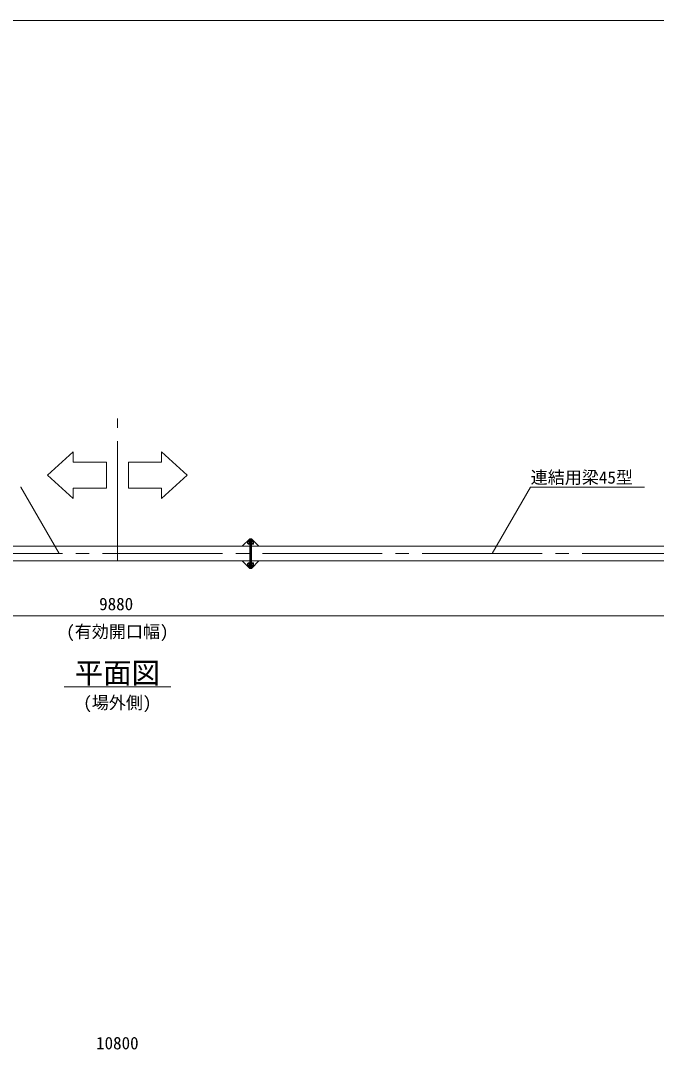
# Model space of a CAD drawing. Units: millimetres, scale not verified. Extents: x -12090 to 12090, y -18325 to 18325.
# Drawn here: x -4704 to -408, y -8638 to -1675 of the extents above; entities that cross this region are included whole.
import ezdxf
from ezdxf.enums import TextEntityAlignment as Align

# ---------------------------------------------------------------- set-up
doc = ezdxf.new("R2010")
doc.units = ezdxf.units.MM
doc.header["$LTSCALE"] = 90
doc.linetypes.add('CHAIN2', pattern=[12, 9, -1, 1, -1])
for name, color, linetype, lineweight in [('0-6_ﾎﾞﾙﾄ類', 134, 'Continuous', 18), ('0-A_図面枠', 134, 'Continuous', 18), ('0-B_寸法', 134, 'Continuous', 18), ('1-3_中間梁18', 134, 'Continuous', 18), ('1-6_通芯', 134, 'CHAIN2', 18), ('1-B_文字', 134, 'Continuous', 18), ('1-D_連結用梁45', 134, 'Continuous', 18)]:
    doc.layers.add(name, color=color, linetype=linetype, lineweight=lineweight)
doc.styles.add('ＭＳ ゴシック', font='')
doc.styles.get('ＭＳ ゴシック').set_extended_font_data('MS Gothic')

msp = doc.modelspace()

# ---------------------------------------------------------------- linework, layer by layer
at = {"layer": '0-6_ﾎﾞﾙﾄ類'}
for p, q in [((-3168.89, -5193), (-3170.89, -5195)), ((-3170.89, -5205), (-3170.89, -5195)), ((-3168.89, -5207), (-3170.89, -5205)), ((-3167.5, -5194.2), (-3170.1, -5194.2)), ((-3167.5, -5205.8), (-3170.1, -5205.8)), ((-3168.89, -5207), (-3168.89, -5193)), ((-3167.5, -5193), (-3168.89, -5193)), ((-3167.5, -5207), (-3168.89, -5207)), ((-3167.5, -5189.5), (-3165.87, -5187.88)), ((-3167.5, -5210.5), (-3167.5, -5189.5)), ((-3167.5, -5210.5), (-3165.87, -5212.12)), ((-3165.87, -5193.94), (-3158.5, -5193.94)), ((-3165.87, -5206.06), (-3158.5, -5206.06)), ((-3138.89, -5199.19), (-3141.89, -5200)), ((-3138.89, -5200), (-3141.89, -5200.8)), ((-3131.51, -5193.94), (-3138.89, -5193.94)), ((-3131.51, -5206.06), (-3138.89, -5206.06)), ((-3129.89, -5210.5), (-3131.51, -5212.12)), ((-3168.89, -5343), (-3170.89, -5345)), ((-3170.89, -5355), (-3170.89, -5345)), ((-3168.89, -5357), (-3170.89, -5355)), ((-3167.5, -5344.2), (-3170.1, -5344.2)), ((-3167.5, -5355.8), (-3170.1, -5355.8)), ((-3168.89, -5357), (-3168.89, -5343)), ((-3167.5, -5343), (-3168.89, -5343)), ((-3167.5, -5357), (-3168.89, -5357)), ((-3167.5, -5339.5), (-3165.87, -5337.87)), ((-3167.5, -5360.5), (-3167.5, -5339.5)), ((-3167.5, -5360.5), (-3165.87, -5362.13)), ((-3165.87, -5343.94), (-3158.5, -5343.94)), ((-3165.87, -5356.06), (-3158.5, -5356.06)), ((-3138.89, -5349.19), (-3141.89, -5350)), ((-3138.89, -5350), (-3141.89, -5350.81)), ((-3131.51, -5343.94), (-3138.89, -5343.94)), ((-3131.51, -5356.06), (-3138.89, -5356.06)), ((-3129.89, -5360.5), (-3131.51, -5362.13))]:
    msp.add_line(p, q, dxfattribs=at)
for points in [[(-3165.87, -5187.88), (-3158.5, -5187.88), (-3158.5, -5212.12), (-3165.87, -5212.12)], [(-3131.51, -5187.88), (-3138.89, -5187.88), (-3138.89, -5212.12), (-3131.51, -5212.12)], [(-3129.89, -5210.5), (-3129.89, -5189.5), (-3131.51, -5187.88)], [(-3165.87, -5337.87), (-3158.5, -5337.87), (-3158.5, -5362.13), (-3165.87, -5362.13)], [(-3131.51, -5337.87), (-3138.89, -5337.87), (-3138.89, -5362.13), (-3131.51, -5362.13)], [(-3129.89, -5360.5), (-3129.89, -5339.5), (-3131.51, -5337.87)]]:
    msp.add_lwpolyline(points, dxfattribs=at)
for points in [[(-3158.5, -5211), (-3158.5, -5189), (-3156.19, -5189), (-3156.19, -5211)], [(-3141.89, -5189), (-3141.89, -5211), (-3144.19, -5211), (-3144.19, -5189)], [(-3141.89, -5188.65), (-3141.89, -5211.35), (-3138.89, -5211.35), (-3138.89, -5188.65)], [(-3158.5, -5361), (-3158.5, -5339), (-3156.19, -5339), (-3156.19, -5361)], [(-3141.89, -5339), (-3141.89, -5361), (-3144.19, -5361), (-3144.19, -5339)], [(-3141.89, -5338.65), (-3141.89, -5361.35), (-3138.89, -5361.35), (-3138.89, -5338.65)]]:
    msp.add_lwpolyline(points, close=True, dxfattribs=at)
for centre, radius, start, end in [((-3155.37, -5200), 12.12, 150, 210), ((-3162.83, -5190.9), 4.28, 135, 225), ((-3162.83, -5209.09), 4.28, 135, 225), ((-3134.55, -5190.9), 4.28, 315, 45), ((-3142.02, -5200), 12.12, 330, 30), ((-3134.55, -5209.09), 4.28, 315, 45), ((-3155.37, -5350), 12.12, 150, 210), ((-3162.83, -5340.91), 4.28, 135, 225), ((-3162.83, -5359.09), 4.28, 135, 225), ((-3134.55, -5340.91), 4.28, 315, 45), ((-3142.02, -5350), 12.12, 330, 30), ((-3134.55, -5359.09), 4.28, 315, 45)]:
    msp.add_arc(centre, radius, start, end, dxfattribs=at)
at = {"layer": '0-A_図面枠'}
msp.add_lwpolyline([(-12090.19, -1675), (12059.81, -1675), (12059.81, -18325), (-12090.19, -18325)], close=True, dxfattribs=at)
at = {"layer": '0-B_寸法'}
msp.add_line((815.81, -5695), (-8932.19, -5695), dxfattribs=at)
at = {"layer": '1-3_中間梁18'}
for points in [[(-3156.19, -5225), (-3206.2, -5225), (-3156.19, -5175)], [(-3156.19, -5375), (-3156.19, -5175), (-3150.19, -5175), (-3150.19, -5375)], [(-4944.19, -5325), (-3156.19, -5325), (-3156.19, -5225), (-4944.19, -5225)], [(-3156.19, -5325), (-3206.2, -5325), (-3156.19, -5375)]]:
    msp.add_lwpolyline(points, close=True, dxfattribs=at)
at = {"layer": '1-6_通芯'}
for p, q in [((-4050.19, -5325), (-4050.19, -4362.11)), ((-9550.2, -5275), (2890.81, -5275))]:
    msp.add_line(p, q, dxfattribs=at)
at = {"layer": '1-B_文字'}
for p, q in [((-1258.97, -4825.82), (-487.91, -4825.82)), ((-4410.19, -6175), (-3690.19, -6175))]:
    msp.add_line(p, q, dxfattribs=at)
for points in [[(-4521.99, -4745.24), (-4348.69, -4588.32), (-4348.69, -4657.8), (-4124.72, -4657.8), (-4124.72, -4833.02), (-4348.69, -4833.02), (-4348.69, -4902.49)], [(-3578.4, -4745.24), (-3751.69, -4588.32), (-3751.69, -4657.8), (-3975.66, -4657.8), (-3975.66, -4833.02), (-3751.69, -4833.02), (-3751.69, -4902.49)]]:
    msp.add_lwpolyline(points, close=True, dxfattribs=at)
for points in [[(-4444.21, -5275), (-4703.54, -4825.82), (-4703.98, -4825.82)], [(-1518.74, -5275), (-1259.41, -4825.82), (-1258.97, -4825.82)]]:
    msp.add_lwpolyline(points, dxfattribs=at)
at = {"layer": '1-D_連結用梁45'}
for points in [[(-3150.19, -5175), (-3150.19, -5375), (-3144.19, -5375), (-3144.19, -5175)], [(-3144.19, -5225), (-3094.19, -5225), (-3144.19, -5175)], [(-3144.19, -5325), (1449.81, -5325), (1449.81, -5225), (-3144.19, -5225)], [(-3144.19, -5325), (-3094.19, -5325), (-3144.19, -5375)]]:
    msp.add_lwpolyline(points, close=True, dxfattribs=at)

# ---------------------------------------------------------------- texts
at = {"layer": '0-B_寸法', "style": 'ＭＳ ゴシック'}
for s, p in [('9880', (-4173.39, -5683.12)), ('(有効開口幅)', (-4395.79, -5869.72)), ('10800', (-4194.19, -8649.52))]:
    msp.add_text(s, height=84.46, dxfattribs=at).set_placement(p, align=Align.BOTTOM_LEFT)
at = {"layer": '1-B_文字', "style": 'ＭＳ ゴシック'}
for s, height, p in [('連結用梁45型', 84.46, (-1257.77, -4828.18)), ('平面図', 140.8, (-4338.19, -6194.2)), ('(場外側)', 84.46, (-4280.59, -6349.72))]:
    msp.add_text(s, height=height, dxfattribs=at).set_placement(p, align=Align.BOTTOM_LEFT)

doc.saveas('drawing.dxf')
